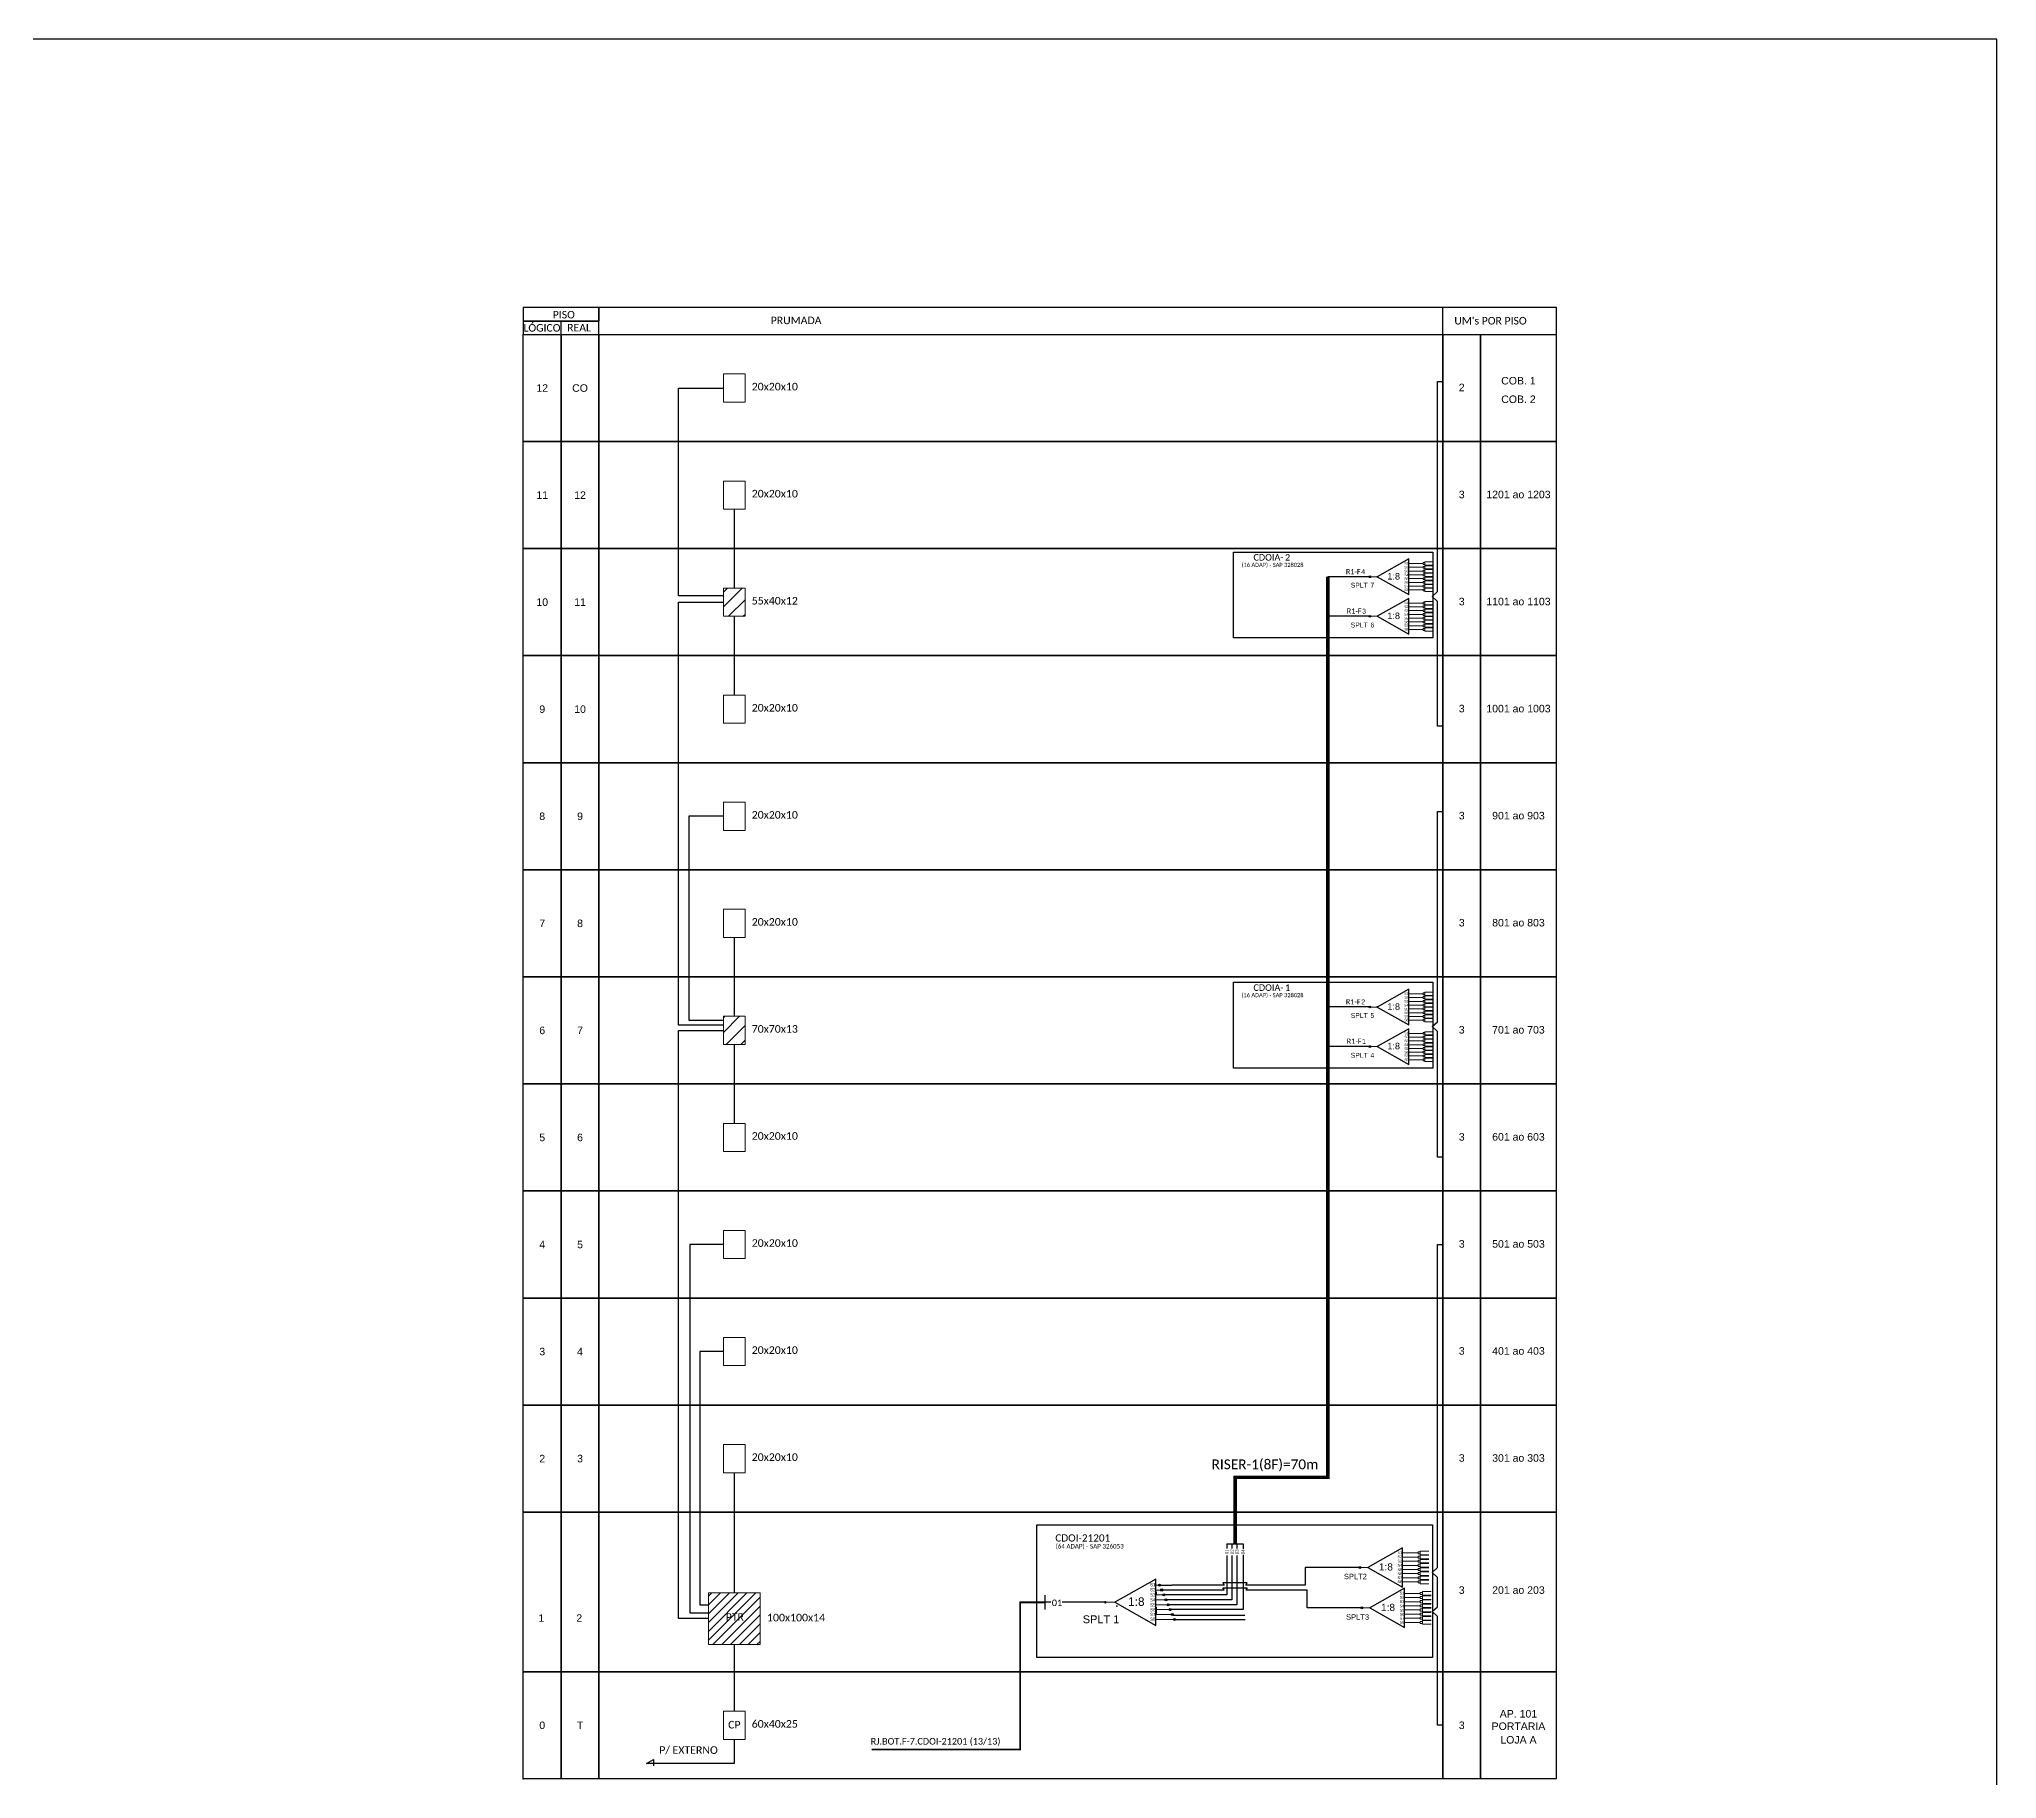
# Model space of a CAD drawing. Extents: x -89 to 749, y 705 to 1299.
# Drawn here: x 330 to 749.2, y 926.6 to 1299 of the extents above; entities that cross this region are included whole.
import ezdxf
from ezdxf.enums import TextEntityAlignment as Align

# ---------------------------------------------------------------- set-up
doc = ezdxf.new("R2010")
doc.units = 0
doc.styles.add('ARIAL', font='arial.ttf')
doc.styles.get("Standard").update_dxf_attribs({"font": 'arial.ttf'})
doc.styles.add('WMF-Calibri0', font='calibri.ttf')
doc.linetypes.add('RESERVA', pattern='A,0.5,-0.15,["RESERVA",Standard,S=0.18,R=0,X=0,Y=-0.1],-1.3', length=1.95)

# ---------------------------------------------------------------- blocks, each defined once
blk = doc.blocks.new('SPLT_1-8_SC-APC')
at = {"color": 1}
blk.add_lwpolyline([(-7.37, -2.1), (-17.04, -7.55), (-7.37, -13), (-7.37, -2.1)], dxfattribs=at)
at = {"color": 3, "lineweight": 0}
for points in [[(-2.99, -3.51), (-7.37, -3.51)], [(-7.37, -4.66), (-2.99, -4.66)], [(-2.41, -3.02), (-2.41, -4)], [(-2.41, -3.02), (0, -3.02)], [(-2.41, -4), (0, -4)], [(-2.41, -4.17), (-2.41, -5.16)], [(-2.41, -4.17), (0, -4.17)], [(-2.41, -5.16), (0, -5.16)], [(-2.41, -5.32), (-2.41, -6.31)], [(-2.41, -5.32), (0, -5.32)], [(-7.37, -5.82), (-2.99, -5.82)], [(-7.37, -6.97), (-2.99, -6.97)], [(-7.37, -8.12), (-2.99, -8.12)], [(-7.37, -9.28), (-2.99, -9.28)], [(-7.37, -10.43), (-2.99, -10.43)], [(-2.41, -6.31), (0, -6.31)], [(-2.41, -6.48), (-2.41, -7.46)], [(-2.41, -6.48), (0, -6.48)], [(-2.41, -7.46), (0, -7.46)], [(-2.41, -7.63), (-2.41, -8.62)], [(-2.41, -7.63), (0, -7.63)], [(-2.41, -8.62), (0, -8.62)], [(-2.41, -8.78), (-2.41, -9.77)], [(-2.41, -8.78), (0, -8.78)], [(-2.41, -9.77), (0, -9.77)], [(-2.41, -9.94), (-2.41, -10.92)], [(-2.41, -9.94), (0, -9.94)], [(-7.37, -11.58), (-2.99, -11.58)], [(-2.41, -10.92), (0, -10.92)], [(-2.41, -11.09), (-2.41, -12.08)], [(-2.41, -11.09), (0, -11.09)], [(-2.41, -12.08), (0, -12.08)]]:
    blk.add_lwpolyline(points, dxfattribs=at)
for points in [[(-2.99, -3.22), (-2.41, -3.22), (-2.41, -3.8), (-2.99, -3.8)], [(-2.99, -4.38), (-2.41, -4.38), (-2.41, -4.95), (-2.99, -4.95)], [(-2.99, -5.53), (-2.41, -5.53), (-2.41, -6.1), (-2.99, -6.1)], [(-2.99, -6.68), (-2.41, -6.68), (-2.41, -7.26), (-2.99, -7.26)], [(-2.99, -7.84), (-2.41, -7.84), (-2.41, -8.41), (-2.99, -8.41)], [(-2.99, -8.99), (-2.41, -8.99), (-2.41, -9.56), (-2.99, -9.56)], [(-2.99, -10.14), (-2.41, -10.14), (-2.41, -10.72), (-2.99, -10.72)], [(-2.99, -11.3), (-2.41, -11.3), (-2.41, -11.87), (-2.99, -11.87)]]:
    blk.add_lwpolyline(points, close=True, dxfattribs=at)
at = {"color": 1, "lineweight": 0}
blk.add_lwpolyline([(-17.04, -7.55), (-19.26, -7.55)], dxfattribs=at)
at = {"color": 1, "style": 'ARIAL'}
for s, height, p in [('S1', 0.75, (-8.74, -3.78)), ('S2', 0.75, (-8.74, -4.97)), ('S3', 0.75, (-8.74, -6.18)), ('1:8', 2, (-13.91, -8.4)), ('S4', 0.75, (-8.74, -7.36)), ('S5', 0.75, (-8.74, -8.57)), ('S6', 0.75, (-8.74, -9.69)), ('S7', 0.75, (-8.74, -10.78)), ('S8', 0.75, (-8.74, -11.9))]:
    blk.add_text(s, height=height, dxfattribs=at).set_placement(p)
blk = doc.blocks.new('SPLT_1-8_DIV_DIR')
h = blk.add_hatch(color=3)
h.dxf.hatch_style = 1
edge = h.paths.add_edge_path()
edge.add_arc((12.77, 4.04), 0.242, 0, 360)
h = blk.add_hatch(color=3)
h.dxf.hatch_style = 1
edge = h.paths.add_edge_path()
edge.add_arc((13.27, 2.88), 0.242, 0, 360)
h = blk.add_hatch(color=3)
h.dxf.hatch_style = 1
edge = h.paths.add_edge_path()
edge.add_arc((13.77, 1.73), 0.242, 0, 360)
h = blk.add_hatch(color=3)
h.dxf.hatch_style = 1
edge = h.paths.add_edge_path()
edge.add_arc((14.27, 0.58), 0.242, 0, 360)
h = blk.add_hatch(color=3)
h.dxf.hatch_style = 1
edge = h.paths.add_edge_path()
edge.add_arc((14.77, -0.58), 0.242, 0, 360)
h = blk.add_hatch(color=3)
h.dxf.hatch_style = 1
edge = h.paths.add_edge_path()
edge.add_arc((15.27, -1.73), 0.242, 0, 360)
h = blk.add_hatch(color=3)
h.dxf.hatch_style = 1
edge = h.paths.add_edge_path()
edge.add_arc((15.77, -2.88), 0.242, 0, 360)
h = blk.add_hatch(color=3)
h.dxf.hatch_style = 1
edge = h.paths.add_edge_path()
edge.add_arc((16.27, -4.04), 0.242, 0, 360)
at = {"color": 1}
blk.add_lwpolyline([(11.89, 5.45), (2.22, 0), (11.89, -5.45), (11.89, 5.45)], dxfattribs=at)
at = {"color": 1, "lineweight": 0}
blk.add_lwpolyline([(2.22, 0), (0, 0)], dxfattribs=at)
at = {"color": 7, "lineweight": 0}
for points in [[(12.77, 4.04), (11.89, 4.04)], [(11.89, 2.88), (13.27, 2.88)], [(11.89, 1.73), (13.77, 1.73)], [(11.89, 0.58), (14.27, 0.58)], [(11.89, -0.58), (14.77, -0.58)], [(11.89, -1.73), (15.27, -1.73)], [(11.89, -2.88), (15.77, -2.88)], [(11.89, -4.04), (16.27, -4.04)]]:
    blk.add_lwpolyline(points, dxfattribs=at)
at = {"color": 3}
for centre in [(12.77, 4.04), (13.27, 2.88), (13.77, 1.73), (14.27, 0.58), (14.77, -0.58), (15.27, -1.73), (15.77, -2.88), (16.27, -4.04)]:
    blk.add_circle(centre, 0.242, dxfattribs=at)
at = {"color": 1, "style": 'ARIAL'}
for s, height, p in [('1:8', 2, (5.35, -0.85)), ('S1', 0.75, (10.52, 3.77)), ('S2', 0.75, (10.52, 2.58)), ('S3', 0.75, (10.52, 1.37)), ('S4', 0.75, (10.52, 0.19)), ('S5', 0.75, (10.52, -1.02)), ('S6', 0.75, (10.52, -2.14)), ('S7', 0.75, (10.52, -3.24)), ('S8', 0.75, (10.52, -4.36))]:
    blk.add_text(s, height=height, dxfattribs=at).set_placement(p)

msp = doc.modelspace()

# ---------------------------------------------------------------- hatches: boundary and pattern name
h = msp.add_hatch(color=3)
h.dxf.hatch_style = 1
edge = h.paths.add_edge_path()
edge.add_arc((614.95, 1183.92), 0.179, 0, 360)
h = msp.add_hatch()
h.set_pattern_fill('ANSI31', color=1, scale=0.7, style=0)
h.set_pattern_definition([(45, (-295.1159, 361.8746), (-1.571545, 1.571545), [])])
h.paths.add_polyline_path([(481.14, 1181.5), (476.5, 1181.5), (476.5, 1175.47), (481.14, 1175.47)])
h.paths.add_polyline_path([(481.14, 1089.82), (476.5, 1089.82), (476.5, 1083.79), (481.14, 1083.79)])
h = msp.add_hatch(color=3)
h.dxf.hatch_style = 1
edge = h.paths.add_edge_path()
edge.add_arc((614.95, 1175.46), 0.179, 0, 360)
h = msp.add_hatch(color=3)
h.dxf.hatch_style = 1
edge = h.paths.add_edge_path()
edge.add_arc((614.95, 1091.81), 0.179, 0, 360)
h = msp.add_hatch(color=3)
h.dxf.hatch_style = 1
edge = h.paths.add_edge_path()
edge.add_arc((614.95, 1083.34), 0.179, 0, 360)
h = msp.add_hatch(color=3)
h.dxf.hatch_style = 1
edge = h.paths.add_edge_path()
edge.add_arc((612.79, 971.82), 0.197, 0, 360)
h = msp.add_hatch()
h.set_pattern_fill('ANSI31', color=1, scale=0.42)
h.set_pattern_definition([(45, (-102.056, 2836.283), (-0.9429269, 0.9429269), [])])
h.paths.add_polyline_path([(484.35, 966.4), (473.29, 966.4), (473.29, 955.34), (484.35, 955.34)])
h.paths.add_polyline_path([(476.6, 959.98), (481.37, 959.98), (481.37, 962.41), (476.6, 962.41)], flags=24)
h = msp.add_hatch(color=3)
h.dxf.hatch_style = 1
edge = h.paths.add_edge_path()
edge.add_arc((558.31, 964.36), 0.287, 0, 360)
h = msp.add_hatch(color=3)
h.dxf.hatch_style = 1
edge = h.paths.add_edge_path()
edge.add_arc((613.24, 963.15), 0.197, 0, 360)

# ---------------------------------------------------------------- linework, layer by layer
at = {"color": 5}
msp.add_line((584.34, 976.87), (587.83, 976.87), dxfattribs=at)
at = {"color": 3}
msp.add_line((569.92, 968.04), (572.54, 968.04), dxfattribs=at)
at = {"color": 2}
for p, q in [((601.57, 963.15), (601.57, 966.99)), ((613.24, 963.15), (601.57, 963.15))]:
    msp.add_line(p, q, dxfattribs=at)
for points in [[(-89.32, 705.02), (749.25, 705.02), (749.25, 1299.02), (-89.32, 1299.02), (-89.32, 705.02)], [(449.86, 1235.79), (654.92, 1235.79), (654.92, 1241.54), (449.86, 1241.54), (449.86, 1241.54), (449.86, 1238.67)], [(630.59, 1235.79), (630.59, 1241.54)], [(441.76, 1235.79), (441.76, 1238.67)], [(569.17, 966.59), (569.17, 965.97)]]:
    msp.add_lwpolyline(points)
for points in [[(433.66, 1238.67), (449.86, 1238.67), (449.86, 1241.54), (433.66, 1241.54)], [(433.66, 1235.79), (449.86, 1235.79), (449.86, 1238.67), (433.66, 1238.67)]]:
    msp.add_lwpolyline(points, close=True)
at = {"color": 7}
for points in [[(433.66, 1235.79), (441.76, 1235.79), (441.76, 1212.87), (433.66, 1212.87)], [(441.76, 1235.79), (449.86, 1235.79), (449.86, 1212.87), (441.76, 1212.87)], [(449.86, 1235.79), (630.59, 1235.79), (630.59, 1212.87), (449.86, 1212.87)], [(630.59, 1235.79), (638.69, 1235.79), (638.69, 1212.87), (630.59, 1212.87)], [(638.69, 1235.79), (654.89, 1235.79), (654.89, 1212.87), (638.69, 1212.87)], [(433.66, 1212.87), (441.76, 1212.87), (441.76, 1189.95), (433.66, 1189.95)], [(441.76, 1212.87), (449.86, 1212.87), (449.86, 1189.95), (441.76, 1189.95)], [(449.86, 1212.87), (630.59, 1212.87), (630.59, 1189.95), (449.86, 1189.95)], [(630.59, 1212.87), (638.69, 1212.87), (638.69, 1189.95), (630.59, 1189.95)], [(638.69, 1212.87), (654.89, 1212.87), (654.89, 1189.95), (638.69, 1189.95)], [(433.66, 1189.95), (441.76, 1189.95), (441.76, 1167.03), (433.66, 1167.03)], [(441.76, 1189.95), (449.86, 1189.95), (449.86, 1167.03), (441.76, 1167.03)], [(449.86, 1189.95), (630.59, 1189.95), (630.59, 1167.03), (449.86, 1167.03)], [(630.59, 1189.95), (638.69, 1189.95), (638.69, 1167.03), (630.59, 1167.03)], [(638.69, 1189.95), (654.89, 1189.95), (654.89, 1167.03), (638.69, 1167.03)], [(433.66, 1167.03), (441.76, 1167.03), (441.76, 1144.11), (433.66, 1144.11)], [(441.76, 1167.03), (449.86, 1167.03), (449.86, 1144.11), (441.76, 1144.11)], [(449.86, 1167.03), (630.59, 1167.03), (630.59, 1144.11), (449.86, 1144.11)], [(630.59, 1167.03), (638.69, 1167.03), (638.69, 1144.11), (630.59, 1144.11)], [(638.69, 1167.03), (654.89, 1167.03), (654.89, 1144.11), (638.69, 1144.11)], [(433.66, 1144.11), (441.76, 1144.11), (441.76, 1121.18), (433.66, 1121.18)], [(441.76, 1144.11), (449.86, 1144.11), (449.86, 1121.18), (441.76, 1121.18)], [(449.86, 1144.11), (630.59, 1144.11), (630.59, 1121.18), (449.86, 1121.18)], [(630.59, 1144.11), (638.69, 1144.11), (638.69, 1121.18), (630.59, 1121.18)], [(638.69, 1144.11), (654.89, 1144.11), (654.89, 1121.18), (638.69, 1121.18)], [(433.66, 1121.18), (441.76, 1121.18), (441.76, 1098.26), (433.66, 1098.26)], [(441.76, 1121.18), (449.86, 1121.18), (449.86, 1098.26), (441.76, 1098.26)], [(449.86, 1121.18), (630.59, 1121.18), (630.59, 1098.26), (449.86, 1098.26)], [(630.59, 1121.18), (638.69, 1121.18), (638.69, 1098.26), (630.59, 1098.26)], [(638.69, 1121.18), (654.89, 1121.18), (654.89, 1098.26), (638.69, 1098.26)], [(433.66, 1098.26), (441.76, 1098.26), (441.76, 1075.34), (433.66, 1075.34)], [(441.76, 1098.26), (449.86, 1098.26), (449.86, 1075.34), (441.76, 1075.34)], [(449.86, 1098.26), (630.59, 1098.26), (630.59, 1075.34), (449.86, 1075.34)], [(630.59, 1098.26), (638.69, 1098.26), (638.69, 1075.34), (630.59, 1075.34)], [(638.69, 1098.26), (654.89, 1098.26), (654.89, 1075.34), (638.69, 1075.34)], [(433.66, 1075.34), (441.76, 1075.34), (441.76, 1052.42), (433.66, 1052.42)], [(441.76, 1075.34), (449.86, 1075.34), (449.86, 1052.42), (441.76, 1052.42)], [(449.86, 1075.34), (630.59, 1075.34), (630.59, 1052.42), (449.86, 1052.42)], [(630.59, 1075.34), (638.69, 1075.34), (638.69, 1052.42), (630.59, 1052.42)], [(638.69, 1075.34), (654.89, 1075.34), (654.89, 1052.42), (638.69, 1052.42)], [(433.66, 1052.42), (441.76, 1052.42), (441.76, 1029.5), (433.66, 1029.5)], [(441.76, 1052.42), (449.86, 1052.42), (449.86, 1029.5), (441.76, 1029.5)], [(449.86, 1052.42), (630.59, 1052.42), (630.59, 1029.5), (449.86, 1029.5)], [(630.59, 1052.42), (638.69, 1052.42), (638.69, 1029.5), (630.59, 1029.5)], [(638.69, 1052.42), (654.89, 1052.42), (654.89, 1029.5), (638.69, 1029.5)], [(433.66, 1029.5), (441.76, 1029.5), (441.76, 1006.58), (433.66, 1006.58)], [(441.76, 1029.5), (449.86, 1029.5), (449.86, 1006.58), (441.76, 1006.58)], [(449.86, 1029.5), (630.59, 1029.5), (630.59, 1006.58), (449.86, 1006.58)], [(630.59, 1029.5), (638.69, 1029.5), (638.69, 1006.58), (630.59, 1006.58)], [(638.69, 1029.5), (654.89, 1029.5), (654.89, 1006.58), (638.69, 1006.58)], [(433.66, 1006.58), (441.76, 1006.58), (441.76, 983.66), (433.66, 983.66)], [(441.76, 1006.58), (449.86, 1006.58), (449.86, 983.66), (441.76, 983.66)], [(449.86, 1006.58), (630.59, 1006.58), (630.59, 983.66), (449.86, 983.66)], [(630.59, 1006.58), (638.69, 1006.58), (638.69, 983.66), (630.59, 983.66)], [(638.69, 1006.58), (654.89, 1006.58), (654.89, 983.66), (638.69, 983.66)], [(433.66, 983.66), (441.76, 983.66), (441.76, 949.48), (433.66, 949.48)], [(441.76, 983.66), (449.86, 983.66), (449.86, 949.48), (441.76, 949.48)], [(449.86, 983.66), (630.59, 983.66), (630.59, 949.48), (449.86, 949.48)], [(630.59, 983.66), (638.69, 983.66), (638.69, 949.48), (630.59, 949.48)], [(638.69, 983.66), (654.89, 983.66), (654.89, 949.48), (638.69, 949.48)], [(433.66, 949.48), (441.76, 949.48), (441.76, 926.56), (433.66, 926.56)], [(441.76, 949.48), (449.86, 949.48), (449.86, 926.56), (441.76, 926.56)], [(449.86, 949.48), (630.59, 949.48), (630.59, 926.56), (449.86, 926.56)], [(630.59, 949.48), (638.69, 949.48), (638.69, 926.56), (630.59, 926.56)], [(638.69, 949.48), (654.89, 949.48), (654.89, 926.56), (638.69, 926.56)]]:
    msp.add_lwpolyline(points, close=True, dxfattribs=at)
at = {"color": 3}
for points in [[(476.5, 1179.84), (466.86, 1179.84), (466.86, 1224.33), (476.5, 1224.33)], [(630.59, 1151.91), (629.43, 1151.91), (629.43, 1178.66), (628.34, 1179.71), (629.43, 1180.77), (629.43, 1225.75), (630.59, 1225.75)], [(478.82, 1198.39), (478.82, 1181.5)], [(476.5, 1087.91), (466.86, 1087.91), (466.86, 1178.49), (476.5, 1178.49)], [(478.82, 1175.47), (478.82, 1158.58)], [(476.5, 1132.64), (469.09, 1132.64), (469.09, 1088.99), (476.5, 1088.99)], [(630.59, 1059.66), (629.43, 1059.66), (629.43, 1086.54), (628.34, 1087.6), (629.43, 1088.65), (629.43, 1133.64), (630.59, 1133.64)], [(478.82, 1106.71), (478.82, 1089.82)], [(473.29, 960.87), (466.86, 960.87), (466.86, 1086.8), (476.5, 1086.8)], [(478.82, 1083.79), (478.82, 1066.9)], [(476.5, 1040.96), (469.33, 1040.96), (469.33, 962.13), (473.29, 962.13)], [(629.43, 965.72), (629.43, 965.72), (629.43, 969.68), (628.33, 970.74), (629.43, 971.79), (629.43, 1040.96), (630.59, 1040.96)], [(476.5, 1018.04), (471.44, 1018.04), (471.44, 963.83), (473.29, 963.83)], [(478.82, 992.1), (478.82, 966.4)], [(612.79, 971.82), (601.12, 971.82), (601.12, 968.04), (588.38, 968.04), (588.69, 968.5)], [(546.66, 964.36), (545.42, 964.36)], [(558.31, 964.36), (549.04, 964.36)], [(588.69, 968.5), (583.47, 968.5), (583.78, 968.04), (572.54, 968.04)], [(630.59, 938.02), (629.43, 938.02), (629.43, 961.29), (628.33, 962.35), (629.43, 963.4), (629.43, 967.35), (629.43, 967.35)], [(478.82, 955.34), (478.82, 941.03)]]:
    msp.add_lwpolyline(points, dxfattribs=at)
at = {"color": 0, "lineweight": 0}
for points in [[(476.5, 1227.34), (481.14, 1227.34), (481.14, 1221.31), (476.5, 1221.31)], [(476.5, 1204.42), (481.14, 1204.42), (481.14, 1198.39), (476.5, 1198.39)], [(476.5, 1158.58), (481.14, 1158.58), (481.14, 1152.55), (476.5, 1152.55)], [(476.5, 1135.66), (481.14, 1135.66), (481.14, 1129.63), (476.5, 1129.63)], [(476.5, 1112.74), (481.14, 1112.74), (481.14, 1106.71), (476.5, 1106.71)], [(476.5, 1066.9), (481.14, 1066.9), (481.14, 1060.87), (476.5, 1060.87)], [(476.5, 1043.98), (481.14, 1043.98), (481.14, 1037.95), (476.5, 1037.95)], [(476.5, 1021.06), (481.14, 1021.06), (481.14, 1015.02), (476.5, 1015.02)], [(476.5, 998.14), (481.14, 998.14), (481.14, 992.1), (476.5, 992.1)], [(476.5, 941.03), (481.14, 941.03), (481.14, 935), (476.5, 935)]]:
    msp.add_lwpolyline(points, close=True, dxfattribs=at)
at = {"color": 1}
for points in [[(628.44, 1172.48), (628.44, 1172.48), (628.44, 1170.82), (585.76, 1170.82), (585.76, 1189.21), (591.24, 1189.21)], [(628.44, 1080.37), (628.44, 1080.37), (628.44, 1078.7), (585.76, 1078.7), (585.76, 1097.09), (591.24, 1097.09)], [(545.42, 962.83), (545.42, 965.89)], [(569.17, 963.34), (569.17, 961.89)], [(478.82, 935), (478.82, 929.87), (460.03, 929.87), (461.57, 930.69), (461.57, 929.32)]]:
    msp.add_lwpolyline(points, dxfattribs=at)
for points in [[(585.76, 1189.21), (628.44, 1189.21), (628.44, 1170.82), (585.76, 1170.82)], [(585.76, 1097.09), (628.44, 1097.09), (628.44, 1078.7), (585.76, 1078.7)], [(543.66, 980.95), (628.36, 980.95), (628.36, 952.55), (543.66, 952.55)]]:
    msp.add_lwpolyline(points, close=True, dxfattribs=at)
at = {"color": 5, "const_width": 0.77}
msp.add_lwpolyline([(586.09, 976.87), (586.09, 991.11), (605.98, 991.11), (605.98, 1183.92)], dxfattribs=at)
at = {"color": 5}
for points in [[(614.95, 1183.92), (605.98, 1183.92)], [(614.95, 1175.46), (605.98, 1175.46)], [(614.95, 1091.81), (605.98, 1091.81)], [(614.95, 1083.34), (605.98, 1083.34)], [(584.34, 974.35), (584.33, 965.94), (570.83, 965.94)], [(585.42, 974.35), (585.42, 964.89), (571.29, 964.89)], [(586.49, 974.35), (586.49, 963.84), (571.74, 963.84)], [(587.83, 974.49), (587.83, 962.79), (572.2, 962.79)], [(584.34, 976.87), (584.34, 975.86)], [(585.42, 976.87), (585.42, 975.86)], [(586.49, 976.87), (586.49, 975.86)], [(587.83, 976.87), (587.83, 975.83)], [(569.71, 968.07), (569.7, 968.07)]]:
    msp.add_lwpolyline(points, dxfattribs=at)
at = {"color": 1, "lineweight": 0}
for points in [[(476.5, 1181.5), (481.14, 1181.5), (481.14, 1175.47), (476.5, 1175.47)], [(476.5, 1089.82), (481.14, 1089.82), (481.14, 1083.79), (476.5, 1083.79)], [(473.29, 966.4), (484.35, 966.4), (484.35, 955.34), (473.29, 955.34)]]:
    msp.add_lwpolyline(points, close=True, dxfattribs=at)
at = {"color": 1, "const_width": 0.4}
msp.add_lwpolyline([(508.23, 932.85), (540.06, 932.85), (540.06, 964.36), (545.42, 964.36)], dxfattribs=at)
at = {"color": 2}
for points in [[(570.38, 966.99), (573, 966.99)], [(573, 966.99), (583.78, 966.99), (583.47, 967.45), (588.69, 967.45), (588.38, 966.99), (601.57, 966.99)]]:
    msp.add_lwpolyline(points, dxfattribs=at)
at = {"color": 9, "linetype": 'RESERVA', "ltscale": 4}
for points in [[(572.79, 961.57), (588.16, 961.57)], [(573.11, 960.69), (588.25, 960.69)]]:
    msp.add_lwpolyline(points, dxfattribs=at)
at = {"color": 3}
for centre, radius in [((614.95, 1183.92), 0.179), ((614.95, 1175.46), 0.179), ((614.95, 1091.81), 0.179), ((614.95, 1083.34), 0.179), ((612.79, 971.82), 0.197), ((613.24, 963.15), 0.197)]:
    msp.add_circle(centre, radius, dxfattribs=at)
at = {"color": 7}
for p in [(433.66, 1235.79), (433.66, 1212.87), (433.66, 1189.95), (433.66, 1167.03), (433.66, 1144.11), (433.66, 1121.18), (433.66, 1098.26), (433.66, 1075.34), (433.66, 1052.42), (433.66, 1029.5), (433.66, 1006.58), (433.66, 983.66), (433.66, 949.48), (433.66, 926.56)]:
    msp.add_point(p, dxfattribs=at)
for p in [(616.51, 1183.92), (616.51, 1091.81), (560.8, 963.53)]:
    msp.add_point(p)

# ---------------------------------------------------------------- block references
at = {"color": 3}
for p, xscale, yscale, zscale in [((628.44, 1189.21), 0.7, 0.7, 0.7), ((628.44, 1180.74), 0.7, 0.7, 0.7), ((628.44, 1097.09), 0.7, 0.7, 0.7), ((628.44, 1088.62), 0.7, 0.7, 0.7), ((627.62, 977.63), 0.77, 0.77, 0.77), ((628.07, 968.96), 0.77, 0.77, 0.77)]:
    msp.add_blockref('SPLT_1-8_SC-APC', p, dxfattribs=dict(at, xscale=xscale, yscale=yscale, zscale=zscale))
at = {"xscale": 0.9099999999999999, "yscale": 0.9099999999999999, "zscale": 0.9099999999999999}
msp.add_blockref('SPLT_1-8_DIV_DIR', (558.31, 964.36), dxfattribs=at)

# ---------------------------------------------------------------- texts
at = {"style": 'WMF-Calibri0'}
for s, height, p in [('  LÓGICO', 1.61, (432.55, 1236.41)), ('     PISO', 1.61, (437.13, 1239.23)), ('    REAL', 1.61, (440.78, 1236.45)), ('PRUMADA', 1.61, (486.65, 1238.01)), ("UM's POR PISO", 1.61, (633.06, 1237.93)), ('20x20x10', 1.622, (482.58, 1223.82)), ('20x20x10', 1.622, (482.58, 1200.9)), ('20x20x10', 1.622, (482.58, 1155.06)), ('20x20x10', 1.622, (482.58, 1132.14)), ('20x20x10', 1.622, (482.58, 1109.22)), ('20x20x10', 1.622, (482.58, 1063.38)), ('20x20x10', 1.622, (482.58, 1040.46)), ('20x20x10', 1.622, (482.58, 1017.54)), ('20x20x10', 1.622, (482.58, 994.62)), ('01', 1.4, (546.85, 963.54)), ('PTR', 1.622, (477.01, 960.39)), ('100x100x14', 1.622, (485.85, 960.27)), ('60x40x25', 1.622, (482.58, 937.51)), ('CP', 1.622, (477.53, 937.34)), ('P/ EXTERNO', 1.622, (462.77, 931.91))]:
    msp.add_text(s, height=height, dxfattribs=at).set_placement(p)
at = {"color": 7, "style": 'ARIAL'}
for s, p in [('12', (437.71, 1224.33)), ('CO', (445.81, 1224.33)), ('2', (634.64, 1224.46)), ('COB. 1', (646.79, 1225.9)), ('COB. 2', (646.79, 1221.93)), ('11', (437.71, 1201.41)), ('12', (445.81, 1201.41)), ('3', (634.64, 1201.54)), ('1201 ao 1203', (646.79, 1201.54)), ('10', (437.71, 1178.49)), ('11', (445.81, 1178.49)), ('3', (634.64, 1178.62)), ('1101 ao 1103', (646.79, 1178.62)), ('9', (437.71, 1155.57)), ('10', (445.81, 1155.57)), ('3', (634.64, 1155.7)), ('1001 ao 1003', (646.79, 1155.7)), ('8', (437.71, 1132.64)), ('9', (445.81, 1132.64)), ('3', (634.64, 1132.78)), ('901 ao 903', (646.79, 1132.78)), ('7', (437.71, 1109.72)), ('8', (445.81, 1109.72)), ('3', (634.64, 1109.86)), ('801 ao 803', (646.79, 1109.86)), ('6', (437.71, 1086.8)), ('7', (445.81, 1086.8)), ('3', (634.64, 1086.93)), ('701 ao 703', (646.79, 1086.93)), ('5', (437.71, 1063.88)), ('6', (445.81, 1063.88)), ('3', (634.64, 1064.01)), ('601 ao 603', (646.79, 1064.01)), ('4', (437.71, 1040.96)), ('5', (445.81, 1040.96)), ('3', (634.64, 1041.09)), ('501 ao 503', (646.79, 1041.09)), ('3', (437.71, 1018.04)), ('3', (634.64, 1018.17)), ('401 ao 403', (646.79, 1018.17)), ('4', (445.81, 1018.04)), ('2', (437.71, 995.12)), ('3', (445.81, 995.12)), ('3', (634.64, 995.25)), ('301 ao 303', (646.79, 995.25)), ('3', (634.64, 966.97)), ('201 ao 203', (646.79, 966.97)), ('1', (437.53, 960.98)), ('2', (445.64, 960.98)), ('AP. 101', (646.79, 940.48)), ('0', (437.71, 938.02)), ('T', (445.81, 938.02)), ('3', (634.64, 938.02)), ('PORTARIA', (646.79, 937.83)), ('LOJA A', (646.79, 934.91))]:
    msp.add_text(s, height=1.61, dxfattribs=at).set_placement(p, align=Align.MIDDLE_CENTER)
at = {"color": 1, "style": 'WMF-Calibri0'}
for s, height, p in [('(16 ADAP) - SAP 328028', 0.875, (594.12, 1186.03)), ('(16 ADAP) - SAP 328028', 0.875, (594.12, 1093.91)), ('(64 ADAP) - SAP 326053', 0.9625, (554.96, 975.87))]:
    msp.add_text(s, height=height, dxfattribs=at).set_placement(p, align=Align.CENTER)
for s, height, p in [('CDOIA-', 1.4, (590.03, 1187.38)), ('2', 1.4, (596.8, 1187.38)), ('55x40x12', 1.622, (482.58, 1177.98)), ('CDOIA-', 1.4, (590.03, 1095.26)), ('1', 1.4, (596.8, 1095.26)), ('70x70x13', 1.622, (482.58, 1086.3)), ('CDOI-21201', 1.54, (547.6, 977.36)), ('RJ.BOT.F-7.CDOI-21201 (13/13)', 1.4, (508.06, 933.89))]:
    msp.add_text(s, height=height, dxfattribs=at).set_placement(p)
at = {"color": 5, "style": 'WMF-Calibri0'}
for s, height, p in [('R1-F', 1.12, (609.83, 1184.47)), ('R1-F', 1.12, (610.02, 1176.04)), ('R1-F', 1.12, (609.83, 1092.36)), ('R1-F', 1.12, (610.02, 1083.93)), ('RISER-1(8F)=70m', 2.1, (581.07, 992.84))]:
    msp.add_text(s, height=height, dxfattribs=at).set_placement(p)
at = {"color": 7, "style": 'ARIAL'}
for s, p in [('SPLT', (612.7, 1181.59)), ('7', (615.5, 1181.59)), ('SPLT', (612.7, 1173.06)), ('6', (615.5, 1173.06)), ('SPLT', (612.7, 1089.47)), ('5', (615.5, 1089.47)), ('SPLT', (612.7, 1080.94)), ('4', (615.5, 1080.94))]:
    msp.add_text(s, height=1.05, dxfattribs=at).set_placement(p, align=Align.CENTER)
at = {"color": 5, "style": 'ARIAL'}
for s, p in [('4', (613.53, 1184.49)), ('3', (613.72, 1176.02)), ('2', (613.53, 1092.37)), ('1', (613.72, 1083.9))]:
    msp.add_text(s, height=1.05, dxfattribs=at).set_placement(p, align=Align.CENTER)
at = {"style": 'ARIAL'}
for s, p in [('01', (584.34, 975.16)), ('02', (585.48, 975.16)), ('03', (586.5, 975.16)), ('04', (587.78, 975.16))]:
    msp.add_text(s, height=0.694, rotation=90, dxfattribs=at).set_placement(p, align=Align.MIDDLE_CENTER)
for s, p in [('SPLT2', (611.87, 969.3)), ('SPLT3', (612.33, 960.63))]:
    msp.add_text(s, height=1.155, dxfattribs=at).set_placement(p, align=Align.CENTER)
at = {"color": 7, "style": 'ARIAL'}
msp.add_text('SPLT 1', height=1.68, dxfattribs=at).set_placement((553.48, 959.88))

doc.saveas('drawing.dxf')
